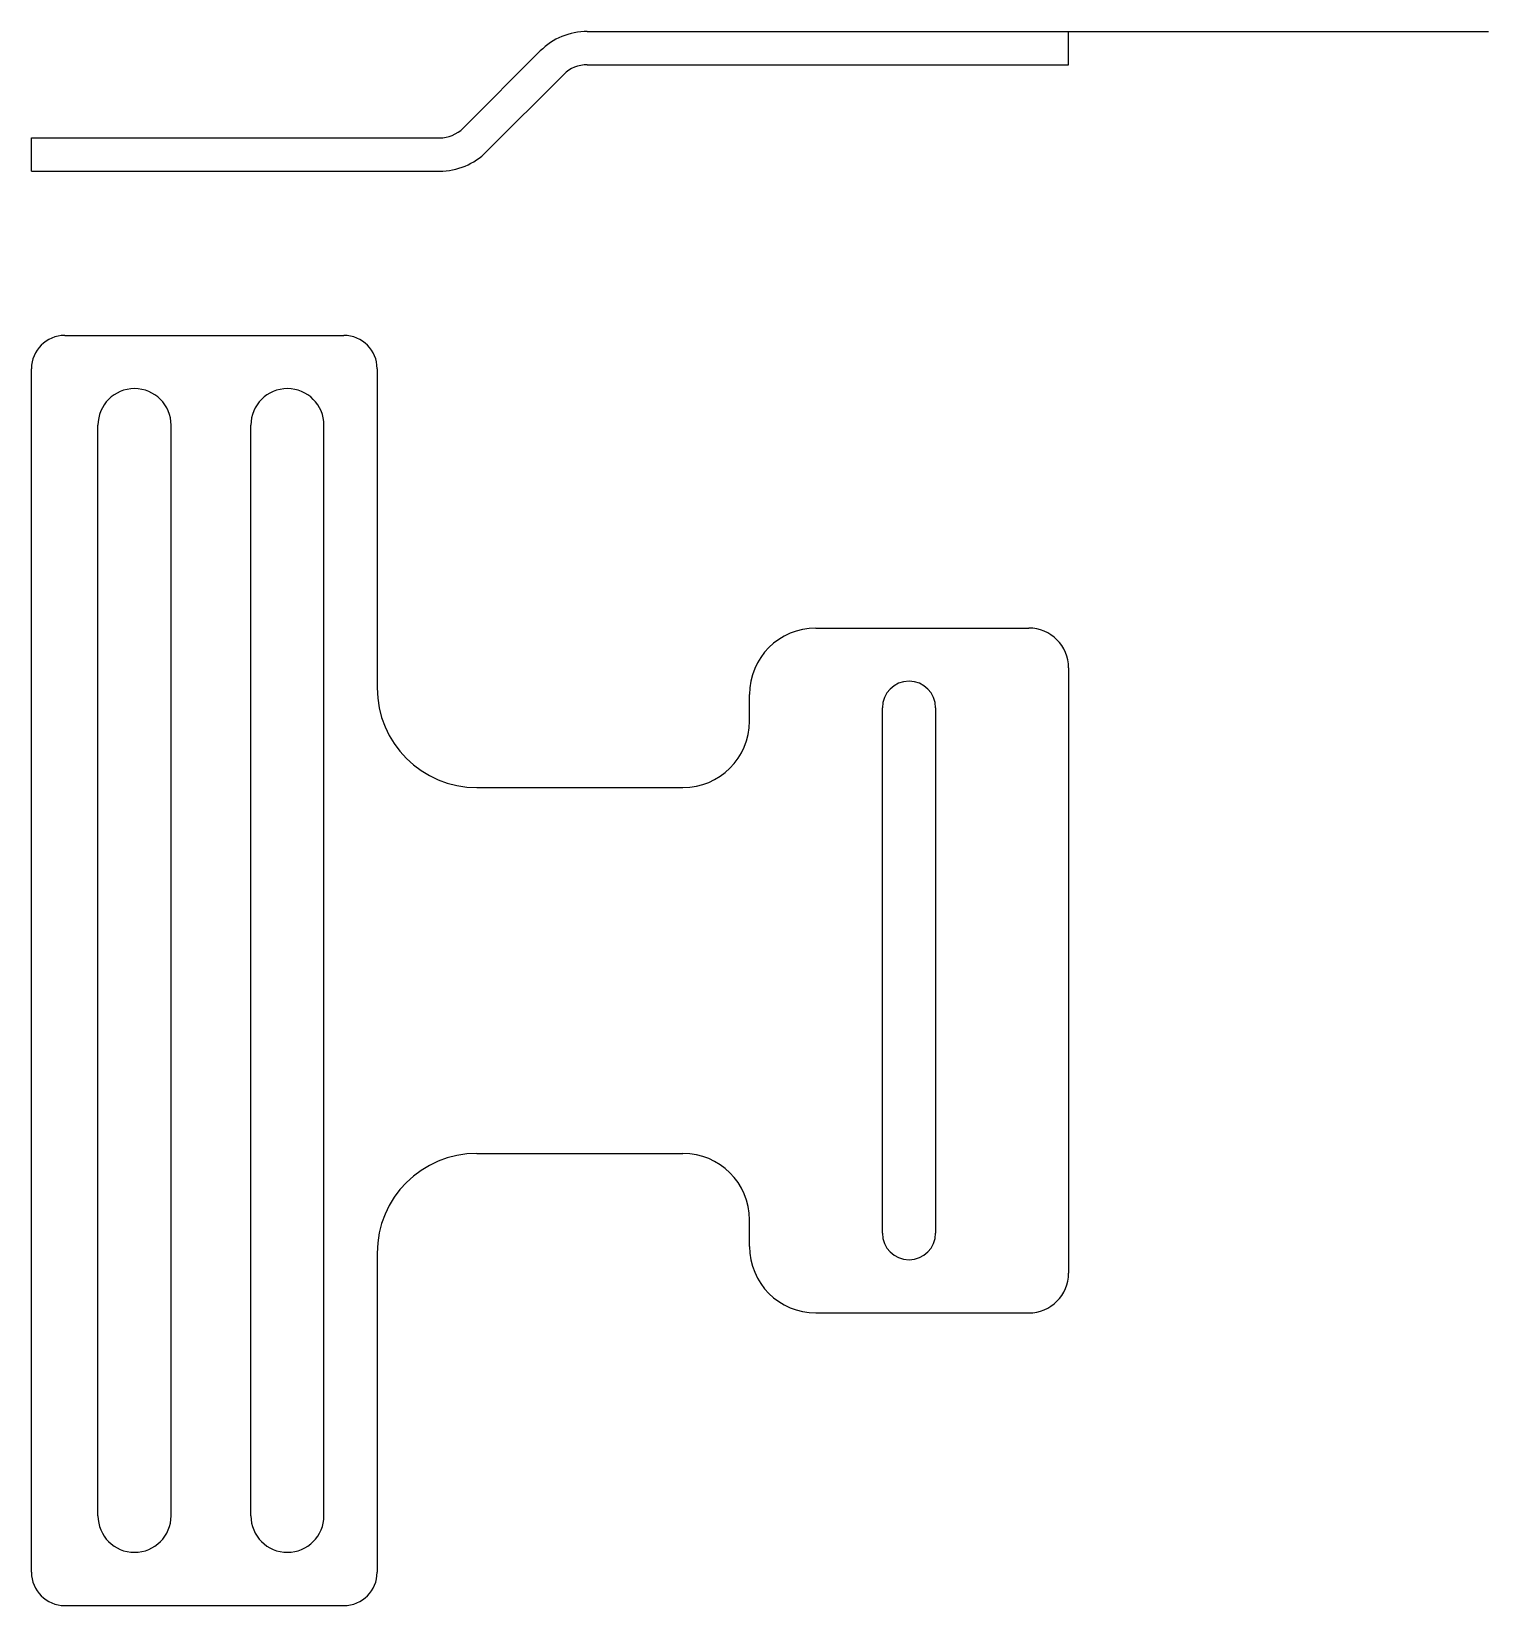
# Model space of a CAD drawing. Header units: inches. Extents: x 0 to 5.48, y 0 to 5.92.
import ezdxf

# ---------------------------------------------------------------- set-up
doc = ezdxf.new("R2010")
doc.units = ezdxf.units.IN
doc.header["$MEASUREMENT"] = 0
for name, color, linetype in [('00 REFERENCE', 1, 'Continuous'), ('10 FRONT', 7, 'Continuous'), ('20 TOP', 7, 'Continuous')]:
    doc.layers.add(name, color=color, linetype=linetype)

msp = doc.modelspace()

# ---------------------------------------------------------------- linework, layer by layer
at = {"layer": '00 REFERENCE'}
msp.add_line((3.9, 5.9178), (5.4793, 5.9178), dxfattribs=at)
at = {"layer": '10 FRONT'}
for p, q in [((0.125, 4.775), (1.175, 4.775)), ((0, 0.125), (0, 4.65)), ((1.3, 4.65), (1.3, 3.45)), ((0.25, 0.3375), (0.25, 4.4375)), ((0.525, 0.3375), (0.525, 4.4375)), ((0.825, 0.3375), (0.825, 4.4375)), ((1.1, 0.3375), (1.1, 4.4375)), ((2.95, 3.675), (3.75, 3.675)), ((3.9, 3.525), (3.9, 1.25)), ((2.7, 3.325), (2.7, 3.425)), ((3.2, 1.4), (3.2, 3.375)), ((3.4, 3.375), (3.4, 1.4)), ((1.675, 3.075), (2.45, 3.075)), ((1.675, 1.7), (2.45, 1.7)), ((2.7, 1.35), (2.7, 1.45)), ((1.3, 1.325), (1.3, 0.125)), ((2.95, 1.1), (3.75, 1.1)), ((0.125, 0), (1.175, 0))]:
    msp.add_line(p, q, dxfattribs=at)
for centre, radius, start, end in [((0.125, 4.65), 0.125, 90, 180), ((1.175, 4.65), 0.125, 0, 90), ((0.3875, 4.4375), 0.1375, 0, 180), ((0.9625, 4.4375), 0.1375, 0, 180), ((2.95, 3.425), 0.25, 90, 180), ((3.75, 3.525), 0.15, 0, 90), ((1.675, 3.45), 0.375, 180, 270), ((3.3, 3.375), 0.1, 0, 180), ((2.45, 3.325), 0.25, 270, 360), ((1.675, 1.325), 0.375, 90, 180), ((2.45, 1.45), 0.25, 0, 90), ((3.3, 1.4), 0.1, 180, 0), ((2.95, 1.35), 0.25, 180, 270), ((3.75, 1.25), 0.15, 270, 0), ((0.3875, 0.3375), 0.1375, 180, 0), ((0.9625, 0.3375), 0.1375, 180, 0), ((0.125, 0.125), 0.125, 180, 270), ((1.175, 0.125), 0.125, 270, 0)]:
    msp.add_arc(centre, radius, start, end, dxfattribs=at)
at = {"layer": '20 TOP'}
for p, q in [((2.0902, 5.9178), (3.9, 5.9178)), ((3.9, 5.7928), (3.9, 5.9178)), ((1.6232, 5.5544), (1.9134, 5.8446)), ((1.7116, 5.466), (2.0018, 5.7562)), ((2.0902, 5.7928), (3.9, 5.7928)), ((0, 5.3928), (0, 5.5178)), ((0, 5.5178), (1.5348, 5.5178)), ((0, 5.3928), (1.5348, 5.3928))]:
    msp.add_line(p, q, dxfattribs=at)
for centre, radius, start, end in [((2.0902, 5.6678), 0.25, 90, 135), ((2.0902, 5.6678), 0.125, 90, 135), ((1.5348, 5.6428), 0.125, 270, 315), ((1.5348, 5.6428), 0.25, 270, 315)]:
    msp.add_arc(centre, radius, start, end, dxfattribs=at)

doc.saveas('drawing.dxf')
